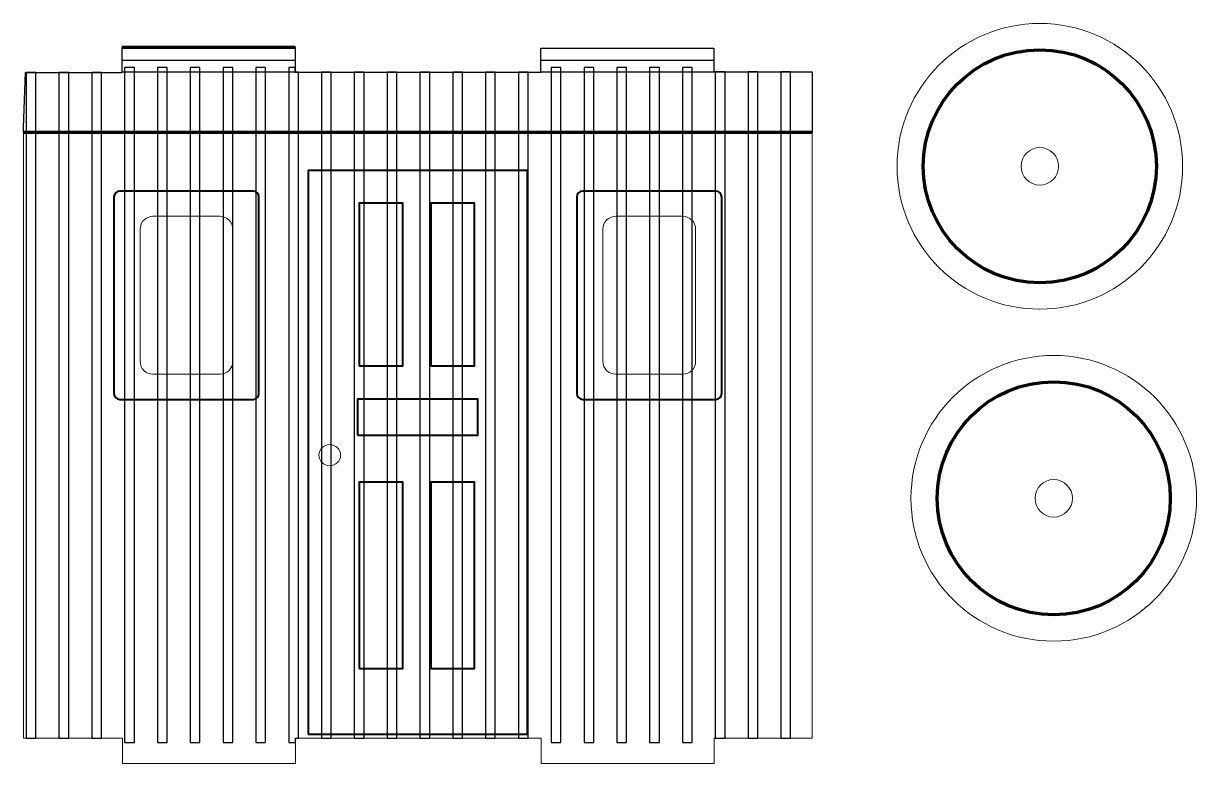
# Model space of a CAD drawing. Header units: millimetres. Extents: x -180 to 180, y -48 to 48.
# Drawn here: x 28.8 to 179.9, y -47.6 to 47.6 of the extents above; entities that cross this region are included whole.
import ezdxf

# ---------------------------------------------------------------- set-up
doc = ezdxf.new("R2010")
doc.units = ezdxf.units.MM
doc.header["$MEASUREMENT"] = 0
doc.layers.add('Layer 1', color=7, linetype='Continuous')

msp = doc.modelspace()

# ---------------------------------------------------------------- linework, layer by layer
at = {"layer": 'Layer 1', "color": 7, "lineweight": 40}
msp.add_lwpolyline([(65.4569, -43.8405), (93.6901, -43.8405), (93.6901, 28.7223), (65.4569, 28.7223), (65.4569, -43.8405)], close=True, dxfattribs=at)
at = {"layer": 'Layer 1', "color": 250, "lineweight": 40}
for points in [[(72.0287, 3.5434), (77.6239, 3.5434), (77.6239, 24.5116), (72.0287, 24.5116), (72.0287, 3.5434)], [(81.261, 3.5434), (86.8564, 3.5434), (86.8564, 24.5116), (81.261, 24.5116), (81.261, 3.5434)], [(71.7963, -5.3586), (87.3127, -5.3586), (87.3127, -0.7324), (71.7963, -0.7324), (71.7963, -5.3586)], [(72.0287, -35.3976), (77.6239, -35.3976), (77.6239, -11.4338), (72.0287, -11.4338), (72.0287, -35.3976)], [(81.261, -35.3976), (86.8564, -35.3976), (86.8564, -11.4338), (81.261, -11.4338), (81.261, -35.3976)]]:
    msp.add_lwpolyline(points, close=True, dxfattribs=at)
at = {"layer": 'Layer 1', "color": 22, "lineweight": 5}
for centre, major_axis in [((159.6842, 29.2483), (0, 18.3918)), ((159.6842, 29.2483), (0, 2.413)), ((161.4777, -13.4946), (0, 18.3918)), ((161.4777, -13.4946), (0, 2.413))]:
    msp.add_ellipse(centre, major_axis=major_axis, ratio=1, dxfattribs=at)
at = {"layer": 'Layer 1', "color": 250, "lineweight": 80}
for centre in [(159.6842, 29.2483), (161.4777, -13.4946)]:
    msp.add_ellipse(centre, major_axis=(0, 15.0094), ratio=1, dxfattribs=at)
at = {"layer": 'Layer 1', "color": 250, "lineweight": 15}
msp.add_ellipse((68.2198, -7.9428), major_axis=(1.3978, 0), ratio=0.97338675, dxfattribs=at)
at = {"layer": 'Layer 1', "color": 22, "lineweight": 5}
msp.add_open_spline([(130.3469, 34.0223), (130.3469, 34.0223), (130.3469, 20.5667), (130.3469, 20.5667), (130.3469, 20.5667), (130.3469, 20.5667), (130.3469, -27.0654), (130.3469, -27.0654), (130.3469, -27.0654), (130.3469, -27.0654), (130.3469, -40.5208), (130.3469, -40.5208), (130.3469, -40.5208), (130.3469, -40.5208), (130.3469, -44.3926), (130.3469, -44.3926), (130.3469, -44.3926), (130.3469, -44.3926), (117.7355, -44.3926), (117.7355, -44.3926), (117.7355, -44.3926), (117.7355, -44.3926), (117.7355, -47.64), (117.7355, -47.64), (117.7355, -47.64), (117.7355, -47.64), (95.4496, -47.64), (95.4496, -47.64), (95.4496, -47.64), (95.4496, -47.64), (95.4496, -44.3926), (95.4496, -44.3926), (95.4496, -44.3926), (95.4496, -44.3926), (63.8255, -44.3926), (63.8255, -44.3926), (63.8255, -44.3926), (63.8255, -44.3926), (63.8255, -47.64), (63.8255, -47.64), (63.8255, -47.64), (63.8255, -47.64), (41.5396, -47.64), (41.5396, -47.64), (41.5396, -47.64), (41.5396, -47.64), (41.5396, -44.3926), (41.5396, -44.3926), (41.5396, -44.3926), (41.5396, -44.3926), (28.7735, -44.3926), (28.7735, -44.3926), (28.7735, -44.3926), (28.7735, -44.3926), (28.7735, -40.5208), (28.7735, -40.5208), (28.7735, -40.5208), (28.7735, -40.5208), (28.7735, -27.0654), (28.7735, -27.0654), (28.7735, -27.0654), (28.7735, -27.0654), (28.7735, 20.5667), (28.7735, 20.5667), (28.7735, 20.5667), (28.7735, 20.5667), (28.7735, 34.0223), (28.7735, 34.0223), (28.7735, 34.0223), (28.7735, 34.0223), (28.7735, 34.2463), (28.7735, 34.2463), (28.7735, 34.2463), (28.7735, 34.2463), (29.0513, 41.3302), (29.0513, 41.3302), (29.0513, 41.3302), (29.0513, 41.3302), (41.4958, 41.3392), (41.4958, 41.3392), (41.4958, 41.3392), (41.4958, 41.3392), (41.4958, 44.657), (41.4958, 44.657), (41.4958, 44.657), (41.4958, 44.657), (63.7817, 44.657), (63.7817, 44.657), (63.7817, 44.657), (63.7817, 44.657), (63.7817, 41.3554), (63.7817, 41.3554), (63.7817, 41.3554), (63.7817, 41.3554), (95.4058, 41.3783), (95.4058, 41.3783), (95.4058, 41.3783), (95.4058, 41.3783), (95.4058, 44.4773), (95.4058, 44.4773), (95.4058, 44.4773), (95.4058, 44.4773), (117.6917, 44.4773), (117.6917, 44.4773), (117.6917, 44.4773), (117.6917, 44.4773), (117.6917, 41.3945), (117.6917, 41.3945), (117.6917, 41.3945), (117.6917, 41.3945), (130.3735, 41.4037), (130.3735, 41.4037), (130.3735, 41.4037), (130.3735, 41.4037), (130.3469, 34.0223), (130.3469, 34.0223)], degree=3, knots=[0, 0, 0, 0, 0.03448276, 0.03448276, 0.03448276, 0.03448276, 0.06896552, 0.06896552, 0.06896552, 0.06896552, 0.10344828, 0.10344828, 0.10344828, 0.10344828, 0.13793103, 0.13793103, 0.13793103, 0.13793103, 0.17241379, 0.17241379, 0.17241379, 0.17241379, 0.20689655, 0.20689655, 0.20689655, 0.20689655, 0.24137931, 0.24137931, 0.24137931, 0.24137931, 0.27586207, 0.27586207, 0.27586207, 0.27586207, 0.31034483, 0.31034483, 0.31034483, 0.31034483, 0.34482759, 0.34482759, 0.34482759, 0.34482759, 0.37931034, 0.37931034, 0.37931034, 0.37931034, 0.4137931, 0.4137931, 0.4137931, 0.4137931, 0.44827586, 0.44827586, 0.44827586, 0.44827586, 0.48275862, 0.48275862, 0.48275862, 0.48275862, 0.51724138, 0.51724138, 0.51724138, 0.51724138, 0.55172414, 0.55172414, 0.55172414, 0.55172414, 0.5862069, 0.5862069, 0.5862069, 0.5862069, 0.62068966, 0.62068966, 0.62068966, 0.62068966, 0.65517241, 0.65517241, 0.65517241, 0.65517241, 0.68965517, 0.68965517, 0.68965517, 0.68965517, 0.72413793, 0.72413793, 0.72413793, 0.72413793, 0.75862069, 0.75862069, 0.75862069, 0.75862069, 0.79310345, 0.79310345, 0.79310345, 0.79310345, 0.82758621, 0.82758621, 0.82758621, 0.82758621, 0.86206897, 0.86206897, 0.86206897, 0.86206897, 0.89655172, 0.89655172, 0.89655172, 0.89655172, 0.93103448, 0.93103448, 0.93103448, 0.93103448, 0.96551724, 0.96551724, 0.96551724, 0.96551724, 1, 1, 1, 1], dxfattribs=at)
at = {"layer": 'Layer 1', "color": 7}
msp.add_open_spline([(28.7735, 33.6615), (28.7735, 33.6615), (130.3469, 33.6615), (130.3469, 33.6615), (130.3469, 33.6615), (130.3469, 33.6615), (130.3469, 34.0223), (130.3469, 34.0223), (130.3469, 34.0223), (130.3469, 34.0223), (130.3735, 41.4037), (130.3735, 41.4037), (130.3735, 41.4037), (130.3735, 41.4037), (117.6917, 41.3945), (117.6917, 41.3945), (117.6917, 41.3945), (117.6917, 41.3945), (117.6917, 44.4773), (117.6917, 44.4773), (117.6917, 44.4773), (117.6917, 44.4773), (95.4058, 44.4773), (95.4058, 44.4773), (95.4058, 44.4773), (95.4058, 44.4773), (95.4058, 41.3783), (95.4058, 41.3783), (95.4058, 41.3783), (95.4058, 41.3783), (63.7817, 41.3554), (63.7817, 41.3554), (63.7817, 41.3554), (63.7817, 41.3554), (63.7817, 44.5293), (63.7817, 44.5293), (63.7817, 44.5293), (63.7817, 44.5293), (41.4958, 44.5293), (41.4958, 44.5293), (41.4958, 44.5293), (41.4958, 44.5293), (41.4958, 41.3392), (41.4958, 41.3392), (41.4958, 41.3392), (41.4958, 41.3392), (29.0513, 41.3302), (29.0513, 41.3302), (29.0513, 41.3302), (29.0513, 41.3302), (28.7735, 34.2463), (28.7735, 34.2463), (28.7735, 34.2463), (28.7735, 34.2463), (28.7735, 34.0223), (28.7735, 34.0223), (28.7735, 34.0223), (28.7735, 34.0223), (28.7735, 33.6615), (28.7735, 33.6615)], degree=3, knots=[0, 0, 0, 0, 0.06666667, 0.06666667, 0.06666667, 0.06666667, 0.13333333, 0.13333333, 0.13333333, 0.13333333, 0.2, 0.2, 0.2, 0.2, 0.26666667, 0.26666667, 0.26666667, 0.26666667, 0.33333333, 0.33333333, 0.33333333, 0.33333333, 0.4, 0.4, 0.4, 0.4, 0.46666667, 0.46666667, 0.46666667, 0.46666667, 0.53333333, 0.53333333, 0.53333333, 0.53333333, 0.6, 0.6, 0.6, 0.6, 0.66666667, 0.66666667, 0.66666667, 0.66666667, 0.73333333, 0.73333333, 0.73333333, 0.73333333, 0.8, 0.8, 0.8, 0.8, 0.86666667, 0.86666667, 0.86666667, 0.86666667, 0.93333333, 0.93333333, 0.93333333, 0.93333333, 1, 1, 1, 1], dxfattribs=at)
at = {"layer": 'Layer 1', "color": 250, "lineweight": 200}
for points in [[(63.7817, 44.5293), (63.7817, 44.5293), (41.4958, 44.5293), (41.4958, 44.5293)], [(28.7735, 33.6615), (28.7735, 33.6615), (130.3469, 33.6615), (130.3469, 33.6615)]]:
    msp.add_open_spline(points, degree=3, dxfattribs=at)
at = {"layer": 'Layer 1', "color": 250}
for points, knots in [([(41.4958, 41.3836), (41.4958, 41.3836), (63.7817, 41.3836), (63.7817, 41.3836), (63.7817, 41.3836), (63.7817, 41.3836), (63.7817, 42.8977), (63.7817, 42.8977), (63.7817, 42.8977), (63.7817, 42.8977), (41.4958, 42.8977), (41.4958, 42.8977), (41.4958, 42.8977), (41.4958, 42.8977), (41.4958, 41.3836), (41.4958, 41.3836)], [0, 0, 0, 0, 0.25, 0.25, 0.25, 0.25, 0.5, 0.5, 0.5, 0.5, 0.75, 0.75, 0.75, 0.75, 1, 1, 1, 1]), ([(95.4058, 41.3836), (95.4058, 41.3836), (130.3734, 41.3836), (130.3734, 41.3836), (130.3734, 41.3836), (130.3734, 41.3836), (130.3735, 41.4037), (130.3735, 41.4037), (130.3735, 41.4037), (130.3735, 41.4037), (117.6917, 41.3945), (117.6917, 41.3945), (117.6917, 41.3945), (117.6917, 41.3945), (117.6917, 42.8977), (117.6917, 42.8977), (117.6917, 42.8977), (117.6917, 42.8977), (95.4058, 42.8977), (95.4058, 42.8977), (95.4058, 42.8977), (95.4058, 42.8977), (95.4058, 41.3836), (95.4058, 41.3836)], [0, 0, 0, 0, 0.16666667, 0.16666667, 0.16666667, 0.16666667, 0.33333333, 0.33333333, 0.33333333, 0.33333333, 0.5, 0.5, 0.5, 0.5, 0.66666667, 0.66666667, 0.66666667, 0.66666667, 0.83333333, 0.83333333, 0.83333333, 0.83333333, 1, 1, 1, 1]), ([(30.3781, 41.3312), (30.3781, 41.3312), (30.3781, -44.3926), (30.3781, -44.3926), (30.3781, -44.3926), (30.3781, -44.3926), (29.1227, -44.3926), (29.1227, -44.3926), (29.1227, -44.3926), (29.1227, -44.3926), (29.1227, 41.3303), (29.1227, 41.3303), (29.1227, 41.3303), (29.1227, 41.3303), (30.3781, 41.3312), (30.3781, 41.3312)], [0, 0, 0, 0, 0.25, 0.25, 0.25, 0.25, 0.5, 0.5, 0.5, 0.5, 0.75, 0.75, 0.75, 0.75, 1, 1, 1, 1]), ([(34.6046, 41.3342), (34.6046, 41.3342), (34.6046, -44.3926), (34.6046, -44.3926), (34.6046, -44.3926), (34.6046, -44.3926), (33.3492, -44.3926), (33.3492, -44.3926), (33.3492, -44.3926), (33.3492, -44.3926), (33.3492, 41.3333), (33.3492, 41.3333), (33.3492, 41.3333), (33.3492, 41.3333), (34.6046, 41.3342), (34.6046, 41.3342)], [0, 0, 0, 0, 0.25, 0.25, 0.25, 0.25, 0.5, 0.5, 0.5, 0.5, 0.75, 0.75, 0.75, 0.75, 1, 1, 1, 1]), ([(38.8311, 41.3373), (38.8311, 41.3373), (38.8311, -44.3926), (38.8311, -44.3926), (38.8311, -44.3926), (38.8311, -44.3926), (37.5757, -44.3926), (37.5757, -44.3926), (37.5757, -44.3926), (37.5757, -44.3926), (37.5757, 41.3364), (37.5757, 41.3364), (37.5757, 41.3364), (37.5757, 41.3364), (38.8311, 41.3373), (38.8311, 41.3373)], [0, 0, 0, 0, 0.25, 0.25, 0.25, 0.25, 0.5, 0.5, 0.5, 0.5, 0.75, 0.75, 0.75, 0.75, 1, 1, 1, 1]), ([(41.8022, 41.9892), (41.8022, 41.9892), (43.0576, 41.9892), (43.0576, 41.9892), (43.0576, 41.9892), (43.0576, 41.9892), (43.0576, -44.9222), (43.0576, -44.9222), (43.0576, -44.9222), (43.0576, -44.9222), (41.8022, -44.9222), (41.8022, -44.9222), (41.8022, -44.9222), (41.8022, -44.9222), (41.8022, 41.9892), (41.8022, 41.9892)], [0, 0, 0, 0, 0.25, 0.25, 0.25, 0.25, 0.5, 0.5, 0.5, 0.5, 0.75, 0.75, 0.75, 0.75, 1, 1, 1, 1]), ([(46.0287, 41.9892), (46.0287, 41.9892), (47.2841, 41.9892), (47.2841, 41.9892), (47.2841, 41.9892), (47.2841, 41.9892), (47.2841, -44.9222), (47.2841, -44.9222), (47.2841, -44.9222), (47.2841, -44.9222), (46.0287, -44.9222), (46.0287, -44.9222), (46.0287, -44.9222), (46.0287, -44.9222), (46.0287, 41.9892), (46.0287, 41.9892)], [0, 0, 0, 0, 0.25, 0.25, 0.25, 0.25, 0.5, 0.5, 0.5, 0.5, 0.75, 0.75, 0.75, 0.75, 1, 1, 1, 1]), ([(50.2553, 41.9892), (50.2553, 41.9892), (51.5106, 41.9892), (51.5106, 41.9892), (51.5106, 41.9892), (51.5106, 41.9892), (51.5106, -44.9222), (51.5106, -44.9222), (51.5106, -44.9222), (51.5106, -44.9222), (50.2553, -44.9222), (50.2553, -44.9222), (50.2553, -44.9222), (50.2553, -44.9222), (50.2553, 41.9892), (50.2553, 41.9892)], [0, 0, 0, 0, 0.25, 0.25, 0.25, 0.25, 0.5, 0.5, 0.5, 0.5, 0.75, 0.75, 0.75, 0.75, 1, 1, 1, 1]), ([(54.4818, 41.9892), (54.4818, 41.9892), (55.7372, 41.9892), (55.7372, 41.9892), (55.7372, 41.9892), (55.7372, 41.9892), (55.7372, -44.9222), (55.7372, -44.9222), (55.7372, -44.9222), (55.7372, -44.9222), (54.4818, -44.9222), (54.4818, -44.9222), (54.4818, -44.9222), (54.4818, -44.9222), (54.4818, 41.9892), (54.4818, 41.9892)], [0, 0, 0, 0, 0.25, 0.25, 0.25, 0.25, 0.5, 0.5, 0.5, 0.5, 0.75, 0.75, 0.75, 0.75, 1, 1, 1, 1]), ([(58.7083, 41.9892), (58.7083, 41.9892), (59.9637, 41.9892), (59.9637, 41.9892), (59.9637, 41.9892), (59.9637, 41.9892), (59.9637, -44.9222), (59.9637, -44.9222), (59.9637, -44.9222), (59.9637, -44.9222), (58.7083, -44.9222), (58.7083, -44.9222), (58.7083, -44.9222), (58.7083, -44.9222), (58.7083, 41.9892), (58.7083, 41.9892)], [0, 0, 0, 0, 0.25, 0.25, 0.25, 0.25, 0.5, 0.5, 0.5, 0.5, 0.75, 0.75, 0.75, 0.75, 1, 1, 1, 1]), ([(62.9348, 41.9892), (62.9348, 41.9892), (63.7817, 41.9892), (63.7817, 41.9892), (63.7817, 41.9892), (63.7817, 41.9892), (63.7817, 41.3554), (63.7817, 41.3554), (63.7817, 41.3554), (63.7817, 41.3554), (64.1902, 41.3557), (64.1902, 41.3557), (64.1902, 41.3557), (64.1902, 41.3557), (64.1902, -44.3926), (64.1902, -44.3926), (64.1902, -44.3926), (64.1902, -44.3926), (63.8255, -44.3926), (63.8255, -44.3926), (63.8255, -44.3926), (63.8255, -44.3926), (63.8255, -44.9222), (63.8255, -44.9222), (63.8255, -44.9222), (63.8255, -44.9222), (62.9348, -44.9222), (62.9348, -44.9222), (62.9348, -44.9222), (62.9348, -44.9222), (62.9348, 41.9892), (62.9348, 41.9892)], [0, 0, 0, 0, 0.125, 0.125, 0.125, 0.125, 0.25, 0.25, 0.25, 0.25, 0.375, 0.375, 0.375, 0.375, 0.5, 0.5, 0.5, 0.5, 0.625, 0.625, 0.625, 0.625, 0.75, 0.75, 0.75, 0.75, 0.875, 0.875, 0.875, 0.875, 1, 1, 1, 1]), ([(68.4167, 41.3588), (68.4167, 41.3588), (68.4167, -44.3926), (68.4167, -44.3926), (68.4167, -44.3926), (68.4167, -44.3926), (67.1613, -44.3926), (67.1613, -44.3926), (67.1613, -44.3926), (67.1613, -44.3926), (67.1613, 41.3578), (67.1613, 41.3578), (67.1613, 41.3578), (67.1613, 41.3578), (68.4167, 41.3588), (68.4167, 41.3588)], [0, 0, 0, 0, 0.25, 0.25, 0.25, 0.25, 0.5, 0.5, 0.5, 0.5, 0.75, 0.75, 0.75, 0.75, 1, 1, 1, 1]), ([(72.6432, 41.3618), (72.6432, 41.3618), (72.6432, -44.3926), (72.6432, -44.3926), (72.6432, -44.3926), (72.6432, -44.3926), (71.3878, -44.3926), (71.3878, -44.3926), (71.3878, -44.3926), (71.3878, -44.3926), (71.3878, 41.3609), (71.3878, 41.3609), (71.3878, 41.3609), (71.3878, 41.3609), (72.6432, 41.3618), (72.6432, 41.3618)], [0, 0, 0, 0, 0.25, 0.25, 0.25, 0.25, 0.5, 0.5, 0.5, 0.5, 0.75, 0.75, 0.75, 0.75, 1, 1, 1, 1]), ([(76.8697, 41.3649), (76.8697, 41.3649), (76.8697, -44.3926), (76.8697, -44.3926), (76.8697, -44.3926), (76.8697, -44.3926), (75.6144, -44.3926), (75.6144, -44.3926), (75.6144, -44.3926), (75.6144, -44.3926), (75.6144, 41.364), (75.6144, 41.364), (75.6144, 41.364), (75.6144, 41.364), (76.8697, 41.3649), (76.8697, 41.3649)], [0, 0, 0, 0, 0.25, 0.25, 0.25, 0.25, 0.5, 0.5, 0.5, 0.5, 0.75, 0.75, 0.75, 0.75, 1, 1, 1, 1]), ([(81.0962, 41.3679), (81.0962, 41.3679), (81.0962, -44.3926), (81.0962, -44.3926), (81.0962, -44.3926), (81.0962, -44.3926), (79.8409, -44.3926), (79.8409, -44.3926), (79.8409, -44.3926), (79.8409, -44.3926), (79.8409, 41.367), (79.8409, 41.367), (79.8409, 41.367), (79.8409, 41.367), (81.0962, 41.3679), (81.0962, 41.3679)], [0, 0, 0, 0, 0.25, 0.25, 0.25, 0.25, 0.5, 0.5, 0.5, 0.5, 0.75, 0.75, 0.75, 0.75, 1, 1, 1, 1]), ([(85.3228, 41.371), (85.3228, 41.371), (85.3228, -44.3926), (85.3228, -44.3926), (85.3228, -44.3926), (85.3228, -44.3926), (84.0674, -44.3926), (84.0674, -44.3926), (84.0674, -44.3926), (84.0674, -44.3926), (84.0674, 41.3701), (84.0674, 41.3701), (84.0674, 41.3701), (84.0674, 41.3701), (85.3228, 41.371), (85.3228, 41.371)], [0, 0, 0, 0, 0.25, 0.25, 0.25, 0.25, 0.5, 0.5, 0.5, 0.5, 0.75, 0.75, 0.75, 0.75, 1, 1, 1, 1]), ([(89.5493, 41.3741), (89.5493, 41.3741), (89.5493, -44.3926), (89.5493, -44.3926), (89.5493, -44.3926), (89.5493, -44.3926), (88.2939, -44.3926), (88.2939, -44.3926), (88.2939, -44.3926), (88.2939, -44.3926), (88.2939, 41.3732), (88.2939, 41.3732), (88.2939, 41.3732), (88.2939, 41.3732), (89.5493, 41.3741), (89.5493, 41.3741)], [0, 0, 0, 0, 0.25, 0.25, 0.25, 0.25, 0.5, 0.5, 0.5, 0.5, 0.75, 0.75, 0.75, 0.75, 1, 1, 1, 1]), ([(93.7758, 41.3771), (93.7758, 41.3771), (93.7758, -44.3926), (93.7758, -44.3926), (93.7758, -44.3926), (93.7758, -44.3926), (92.5204, -44.3926), (92.5204, -44.3926), (92.5204, -44.3926), (92.5204, -44.3926), (92.5204, 41.3762), (92.5204, 41.3762), (92.5204, 41.3762), (92.5204, 41.3762), (93.7758, 41.3771), (93.7758, 41.3771)], [0, 0, 0, 0, 0.25, 0.25, 0.25, 0.25, 0.5, 0.5, 0.5, 0.5, 0.75, 0.75, 0.75, 0.75, 1, 1, 1, 1]), ([(96.7469, 41.9892), (96.7469, 41.9892), (98.0023, 41.9892), (98.0023, 41.9892), (98.0023, 41.9892), (98.0023, 41.9892), (98.0023, -44.9222), (98.0023, -44.9222), (98.0023, -44.9222), (98.0023, -44.9222), (96.7469, -44.9222), (96.7469, -44.9222), (96.7469, -44.9222), (96.7469, -44.9222), (96.7469, 41.9892), (96.7469, 41.9892)], [0, 0, 0, 0, 0.25, 0.25, 0.25, 0.25, 0.5, 0.5, 0.5, 0.5, 0.75, 0.75, 0.75, 0.75, 1, 1, 1, 1]), ([(100.9734, 41.9892), (100.9734, 41.9892), (102.2288, 41.9892), (102.2288, 41.9892), (102.2288, 41.9892), (102.2288, 41.9892), (102.2288, -44.9222), (102.2288, -44.9222), (102.2288, -44.9222), (102.2288, -44.9222), (100.9734, -44.9222), (100.9734, -44.9222), (100.9734, -44.9222), (100.9734, -44.9222), (100.9734, 41.9892), (100.9734, 41.9892)], [0, 0, 0, 0, 0.25, 0.25, 0.25, 0.25, 0.5, 0.5, 0.5, 0.5, 0.75, 0.75, 0.75, 0.75, 1, 1, 1, 1]), ([(105.2, 41.9892), (105.2, 41.9892), (106.4553, 41.9892), (106.4553, 41.9892), (106.4553, 41.9892), (106.4553, 41.9892), (106.4553, -44.9222), (106.4553, -44.9222), (106.4553, -44.9222), (106.4553, -44.9222), (105.2, -44.9222), (105.2, -44.9222), (105.2, -44.9222), (105.2, -44.9222), (105.2, 41.9892), (105.2, 41.9892)], [0, 0, 0, 0, 0.25, 0.25, 0.25, 0.25, 0.5, 0.5, 0.5, 0.5, 0.75, 0.75, 0.75, 0.75, 1, 1, 1, 1]), ([(109.4265, 41.9892), (109.4265, 41.9892), (110.6819, 41.9892), (110.6819, 41.9892), (110.6819, 41.9892), (110.6819, 41.9892), (110.6819, -44.9222), (110.6819, -44.9222), (110.6819, -44.9222), (110.6819, -44.9222), (109.4265, -44.9222), (109.4265, -44.9222), (109.4265, -44.9222), (109.4265, -44.9222), (109.4265, 41.9892), (109.4265, 41.9892)], [0, 0, 0, 0, 0.25, 0.25, 0.25, 0.25, 0.5, 0.5, 0.5, 0.5, 0.75, 0.75, 0.75, 0.75, 1, 1, 1, 1]), ([(113.653, 41.9892), (113.653, 41.9892), (114.9084, 41.9892), (114.9084, 41.9892), (114.9084, 41.9892), (114.9084, 41.9892), (114.9084, -44.9222), (114.9084, -44.9222), (114.9084, -44.9222), (114.9084, -44.9222), (113.653, -44.9222), (113.653, -44.9222), (113.653, -44.9222), (113.653, -44.9222), (113.653, 41.9892), (113.653, 41.9892)], [0, 0, 0, 0, 0.25, 0.25, 0.25, 0.25, 0.5, 0.5, 0.5, 0.5, 0.75, 0.75, 0.75, 0.75, 1, 1, 1, 1]), ([(119.1349, 41.3955), (119.1349, 41.3955), (119.1349, -44.3926), (119.1349, -44.3926), (119.1349, -44.3926), (119.1349, -44.3926), (117.8795, -44.3926), (117.8795, -44.3926), (117.8795, -44.3926), (117.8795, -44.3926), (117.8795, 41.3946), (117.8795, 41.3946), (117.8795, 41.3946), (117.8795, 41.3946), (119.1349, 41.3955), (119.1349, 41.3955)], [0, 0, 0, 0, 0.25, 0.25, 0.25, 0.25, 0.5, 0.5, 0.5, 0.5, 0.75, 0.75, 0.75, 0.75, 1, 1, 1, 1]), ([(123.3614, 41.3986), (123.3614, 41.3986), (123.3614, -44.3926), (123.3614, -44.3926), (123.3614, -44.3926), (123.3614, -44.3926), (122.106, -44.3926), (122.106, -44.3926), (122.106, -44.3926), (122.106, -44.3926), (122.106, 41.3977), (122.106, 41.3977), (122.106, 41.3977), (122.106, 41.3977), (123.3614, 41.3986), (123.3614, 41.3986)], [0, 0, 0, 0, 0.25, 0.25, 0.25, 0.25, 0.5, 0.5, 0.5, 0.5, 0.75, 0.75, 0.75, 0.75, 1, 1, 1, 1]), ([(127.5879, 41.4017), (127.5879, 41.4017), (127.5879, -44.3926), (127.5879, -44.3926), (127.5879, -44.3926), (127.5879, -44.3926), (126.3325, -44.3926), (126.3325, -44.3926), (126.3325, -44.3926), (126.3325, -44.3926), (126.3325, 41.4008), (126.3325, 41.4008), (126.3325, 41.4008), (126.3325, 41.4008), (127.5879, 41.4017), (127.5879, 41.4017)], [0, 0, 0, 0, 0.25, 0.25, 0.25, 0.25, 0.5, 0.5, 0.5, 0.5, 0.75, 0.75, 0.75, 0.75, 1, 1, 1, 1])]:
    msp.add_open_spline(points, degree=3, knots=knots, dxfattribs=at)
at = {"layer": 'Layer 1', "color": 7, "lineweight": 40}
for points in [[(41.1947, 26.0507), (41.1947, 26.0507), (58.3453, 26.0507), (58.3453, 26.0507), (58.3453, 26.0507), (58.7646, 26.0507), (59.1076, 25.7077), (59.1076, 25.2885), (59.1076, 25.2885), (59.1076, 25.2885), (59.1076, 0.0071), (59.1076, 0.0071), (59.1076, 0.0071), (59.1076, -0.4121), (58.7646, -0.7551), (58.3453, -0.7551), (58.3453, -0.7551), (58.3453, -0.7551), (41.1947, -0.7551), (41.1947, -0.7551), (41.1947, -0.7551), (40.7754, -0.7551), (40.4324, -0.4121), (40.4324, 0.0071), (40.4324, 0.0071), (40.4324, 0.0071), (40.4324, 25.2885), (40.4324, 25.2885), (40.4324, 25.2885), (40.4324, 25.7077), (40.7754, 26.0507), (41.1947, 26.0507)], [(100.8018, 26.0507), (100.8018, 26.0507), (117.9525, 26.0507), (117.9525, 26.0507), (117.9525, 26.0507), (118.3717, 26.0507), (118.7147, 25.7077), (118.7147, 25.2885), (118.7147, 25.2885), (118.7147, 25.2885), (118.7147, 0.0071), (118.7147, 0.0071), (118.7147, 0.0071), (118.7147, -0.4121), (118.3717, -0.7551), (117.9525, -0.7551), (117.9525, -0.7551), (117.9525, -0.7551), (100.8018, -0.7551), (100.8018, -0.7551), (100.8018, -0.7551), (100.3826, -0.7551), (100.0395, -0.4121), (100.0395, 0.0071), (100.0395, 0.0071), (100.0395, 0.0071), (100.0395, 25.2885), (100.0395, 25.2885), (100.0395, 25.2885), (100.0395, 25.7077), (100.3826, 26.0507), (100.8018, 26.0507)]]:
    msp.add_open_spline(points, degree=3, knots=[0, 0, 0, 0, 0.125, 0.125, 0.125, 0.125, 0.25, 0.25, 0.25, 0.25, 0.375, 0.375, 0.375, 0.375, 0.5, 0.5, 0.5, 0.5, 0.625, 0.625, 0.625, 0.625, 0.75, 0.75, 0.75, 0.75, 0.875, 0.875, 0.875, 0.875, 1, 1, 1, 1], dxfattribs=at)
at = {"layer": 'Layer 1', "color": 7, "lineweight": 5}
for points in [[(45.4506, 22.8111), (45.4506, 22.8111), (54.0894, 22.8111), (54.0894, 22.8111), (54.0894, 22.8111), (54.9978, 22.8111), (55.741, 22.068), (55.741, 21.1596), (55.741, 21.1596), (55.741, 21.1596), (55.741, 4.136), (55.741, 4.136), (55.741, 4.136), (55.741, 3.2276), (54.9978, 2.4844), (54.0894, 2.4844), (54.0894, 2.4844), (54.0894, 2.4844), (45.4506, 2.4844), (45.4506, 2.4844), (45.4506, 2.4844), (44.5422, 2.4844), (43.799, 3.2276), (43.799, 4.136), (43.799, 4.136), (43.799, 4.136), (43.799, 21.1596), (43.799, 21.1596), (43.799, 21.1596), (43.799, 22.068), (44.5422, 22.8111), (45.4506, 22.8111)], [(105.0577, 22.8111), (105.0577, 22.8111), (113.6966, 22.8111), (113.6966, 22.8111), (113.6966, 22.8111), (114.6049, 22.8111), (115.3481, 22.068), (115.3481, 21.1596), (115.3481, 21.1596), (115.3481, 21.1596), (115.3481, 4.136), (115.3481, 4.136), (115.3481, 4.136), (115.3481, 3.2276), (114.6049, 2.4844), (113.6966, 2.4844), (113.6966, 2.4844), (113.6966, 2.4844), (105.0577, 2.4844), (105.0577, 2.4844), (105.0577, 2.4844), (104.1493, 2.4844), (103.4062, 3.2276), (103.4062, 4.136), (103.4062, 4.136), (103.4062, 4.136), (103.4062, 21.1596), (103.4062, 21.1596), (103.4062, 21.1596), (103.4062, 22.068), (104.1493, 22.8111), (105.0577, 22.8111)]]:
    msp.add_open_spline(points, degree=3, knots=[0, 0, 0, 0, 0.125, 0.125, 0.125, 0.125, 0.25, 0.25, 0.25, 0.25, 0.375, 0.375, 0.375, 0.375, 0.5, 0.5, 0.5, 0.5, 0.625, 0.625, 0.625, 0.625, 0.75, 0.75, 0.75, 0.75, 0.875, 0.875, 0.875, 0.875, 1, 1, 1, 1], dxfattribs=at)

doc.saveas('drawing.dxf')
